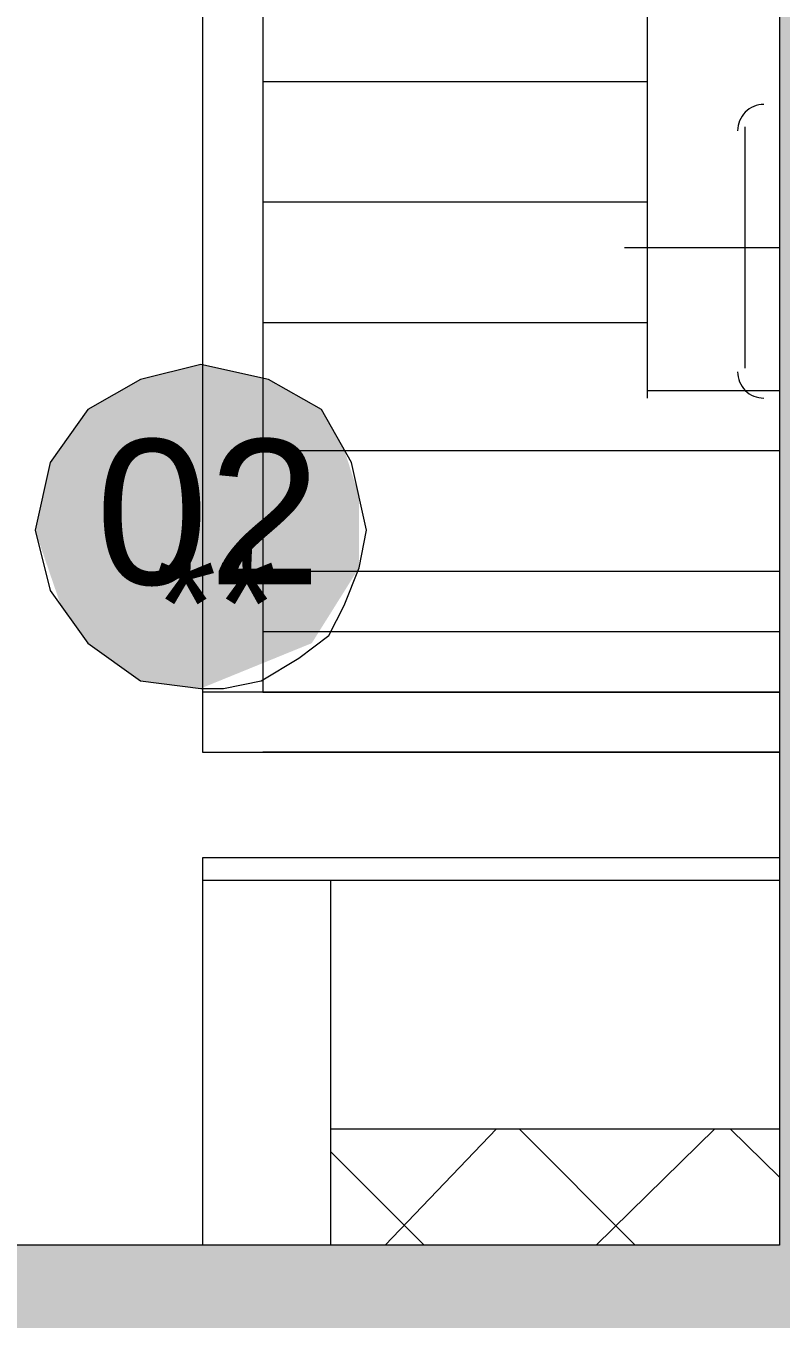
# Model space of a CAD drawing. Header units: metres. Extents: x 149 to 429, y -3 to 162.
# Drawn here: x 366.102 to 366.722, y 99.833 to 100.894 of the extents above; entities that cross this region are included whole.
import ezdxf

# ---------------------------------------------------------------- set-up
doc = ezdxf.new("R2010")
doc.units = ezdxf.units.M
doc.layers.add('1053_ARQ_BASE_MATADOURO_dwg', color=7, linetype='Continuous', lineweight=5, true_color=0x767676)
for name, color, linetype, lineweight in [('A-DETL', 7, 'Continuous', 5), ('A-DETL-GENF', 7, 'Continuous', 5), ('PDF_equip 1020', 7, 'Continuous', 5), ('PDF_Text', 7, 'Continuous', 5)]:
    doc.layers.add(name, color=color, linetype=linetype, lineweight=lineweight)
doc.styles.add('Arial_2', font='arial.ttf', dxfattribs={"height": 0.09156})
doc.styles.add('Arial_3', font='arial.ttf', dxfattribs={"height": 0.119028})

# ---------------------------------------------------------------- blocks, each defined once
blk = doc.blocks.new('1053_ARQ_BASE_MATADOURO_dwg_ARQ GALPAO TGOV-4039645-TÉRREO 1_20 - Dependente 2')
at = {"layer": 'PDF_Text', "true_color": 0xe2e2e2}
blk.add_hatch(color=254, dxfattribs=at).paths.add_polyline_path([(-12.4341, 7.3089), (-12.3431, 7.346), (-12.3043, 7.4079), (-12.3043, 7.4666), (-12.3166, 7.5052), (-12.3352, 7.5377), (-12.3785, 7.5624), (-12.4341, 7.5748), (-12.4836, 7.5624), (-12.5269, 7.5377), (-12.5578, 7.4944), (-12.5701, 7.4388), (-12.5489, 7.3769), (-12.5269, 7.346), (-12.4836, 7.3151)])
at = {"layer": 'PDF_equip 1020', "color": 253, "lineweight": 9, "true_color": 0xaaaaaa}
for p, q in [((-12.068, 7.8067), (-12.3833, 7.8067)), ((-12.068, 7.7078), (-12.3833, 7.7078)), ((-12.068, 7.6089), (-12.3833, 7.6089)), ((-11.9595, 7.5038), (-12.3833, 7.5038)), ((-11.9595, 7.4049), (-12.3833, 7.4049)), ((-11.9595, 7.3554), (-12.3833, 7.3554)), ((-11.9595, 7.3059), (-12.4328, 7.3059)), ((-12.3833, 7.3059), (-11.9595, 7.3059)), ((-11.9595, 7.2565), (-12.3833, 7.2565))]:
    blk.add_line(p, q, dxfattribs=at)
at = {"layer": 'PDF_equip 1020', "color": 253, "true_color": 0xaaaaaa}
for p, q in [((-11.9877, 7.5718), (-11.9877, 7.7696)), ((-12.0866, 7.6707), (-11.9595, 7.6707)), ((-11.9595, 7.5532), (-12.068, 7.5532)), ((-11.9595, 7.1514), (-12.4328, 7.1514)), ((-12.3277, 7.1514), (-12.3277, 6.852)), ((-12.3277, 6.9474), (-11.9595, 6.9474)), ((-12.1917, 6.9474), (-12.2829, 6.852)), ((-12.1731, 6.9474), (-12.0778, 6.852)), ((-12.0124, 6.9474), (-12.1098, 6.852)), ((-12, 6.9474), (-11.9595, 6.9077)), ((-12.3277, 6.9288), (-12.2509, 6.852))]:
    blk.add_line(p, q, dxfattribs=at)
at = {"layer": 'PDF_equip 1020', "color": 253, "lineweight": 9, "true_color": 0xaaaaaa, "flags": 128}
for points in [[(-12.4328, 8.8083), (-12.4328, 7.2565), (-11.9595, 7.2565)], [(-11.9595, 8.7588), (-12.3833, 8.7588), (-12.3833, 7.3059)]]:
    blk.add_lwpolyline(points, dxfattribs=at)
at = {"layer": 'PDF_equip 1020', "color": 253, "true_color": 0xaaaaaa, "flags": 128}
for points in [[(-11.9595, 8.6042), (-12.068, 8.6042), (-12.068, 7.5471)], [(-11.9595, 7.1699), (-12.4328, 7.1699), (-12.4328, 7.1514), (-12.4328, 6.852)]]:
    blk.add_lwpolyline(points, dxfattribs=at)
at = {"layer": 'PDF_equip 1020', "color": 253, "true_color": 0xaaaaaa}
for centre, start, end in [((-11.9722, 7.7665), 89.9999, 180.0001), ((-11.9722, 7.5687), 179.9999, 270.0001)]:
    blk.add_arc(centre, 0.0216, start, end, dxfattribs=at)
at = {"layer": 'PDF_Text', "color": 253, "true_color": 0xaaaaaa, "flags": 128}
blk.add_lwpolyline([(-12.2981, 7.4388), (-12.3105, 7.4944), (-12.3352, 7.5377), (-12.3785, 7.5624), (-12.4341, 7.5748), (-12.4836, 7.5624), (-12.5269, 7.5377), (-12.5578, 7.4944), (-12.5701, 7.4388), (-12.5578, 7.3893), (-12.5269, 7.346), (-12.4836, 7.3151), (-12.4341, 7.3089), (-12.4156, 7.3089), (-12.3847, 7.3151), (-12.3537, 7.3337), (-12.329, 7.3522), (-12.3166, 7.3769), (-12.3043, 7.4079)], close=True, dxfattribs=at)
at = {"layer": 'PDF_Text', "attachment_point": 1, "line_spacing_factor": 0.941778}
for s, insert, char_height, width, style in [('02', (-12.5204, 7.5132), 0.11903, 0.221496, 'Arial_3'), ('**', (-12.4711, 7.4246), 0.09156, 0.118819, 'Arial_2')]:
    blk.add_mtext(s, dxfattribs=dict(at, insert=insert, char_height=char_height, width=width, style=style))
blk = doc.blocks.new('1053_ARQ_BASE_MATADOURO_dwg-3625622-TÉRREO 1_20 - Dependente 2')
blk.add_blockref('1053_ARQ_BASE_MATADOURO_dwg_ARQ GALPAO TGOV-4039645-TÉRREO 1_20 - Dependente 2', (172.2746, 93.0419))

msp = doc.modelspace()

# ---------------------------------------------------------------- hatches: boundary and pattern name
at = {"layer": 'A-DETL-GENF', "true_color": 0xffff00}
h = msp.add_hatch(color=2, dxfattribs=at)
h.paths.add_polyline_path([(365.8845, 99.7704), (366.9273, 99.7791), (366.9273, 110.2375), (345.3444, 110.2375), (345.3444, 99.7704), (365.7098, 99.7704)])
h.paths.add_polyline_path([(348.6358, 99.8939), (345.729, 99.8939), (345.729, 109.9402), (366.7201, 109.9402), (366.7201, 99.8939), (349.5005, 99.8939)])

# ---------------------------------------------------------------- linework, layer by layer
at = {"layer": 'A-DETL'}
for p, q in [((366.7201, 109.9402), (366.7201, 99.8939)), ((366.7201, 99.8939), (345.729, 99.8939))]:
    msp.add_line(p, q, dxfattribs=at)

# ---------------------------------------------------------------- block references
at = {"layer": '1053_ARQ_BASE_MATADOURO_dwg', "color": 253, "true_color": 0xaaaaaa}
msp.add_blockref('1053_ARQ_BASE_MATADOURO_dwg-3625622-TÉRREO 1_20 - Dependente 2', (206.405, 0), dxfattribs=at)

doc.saveas('drawing.dxf')
